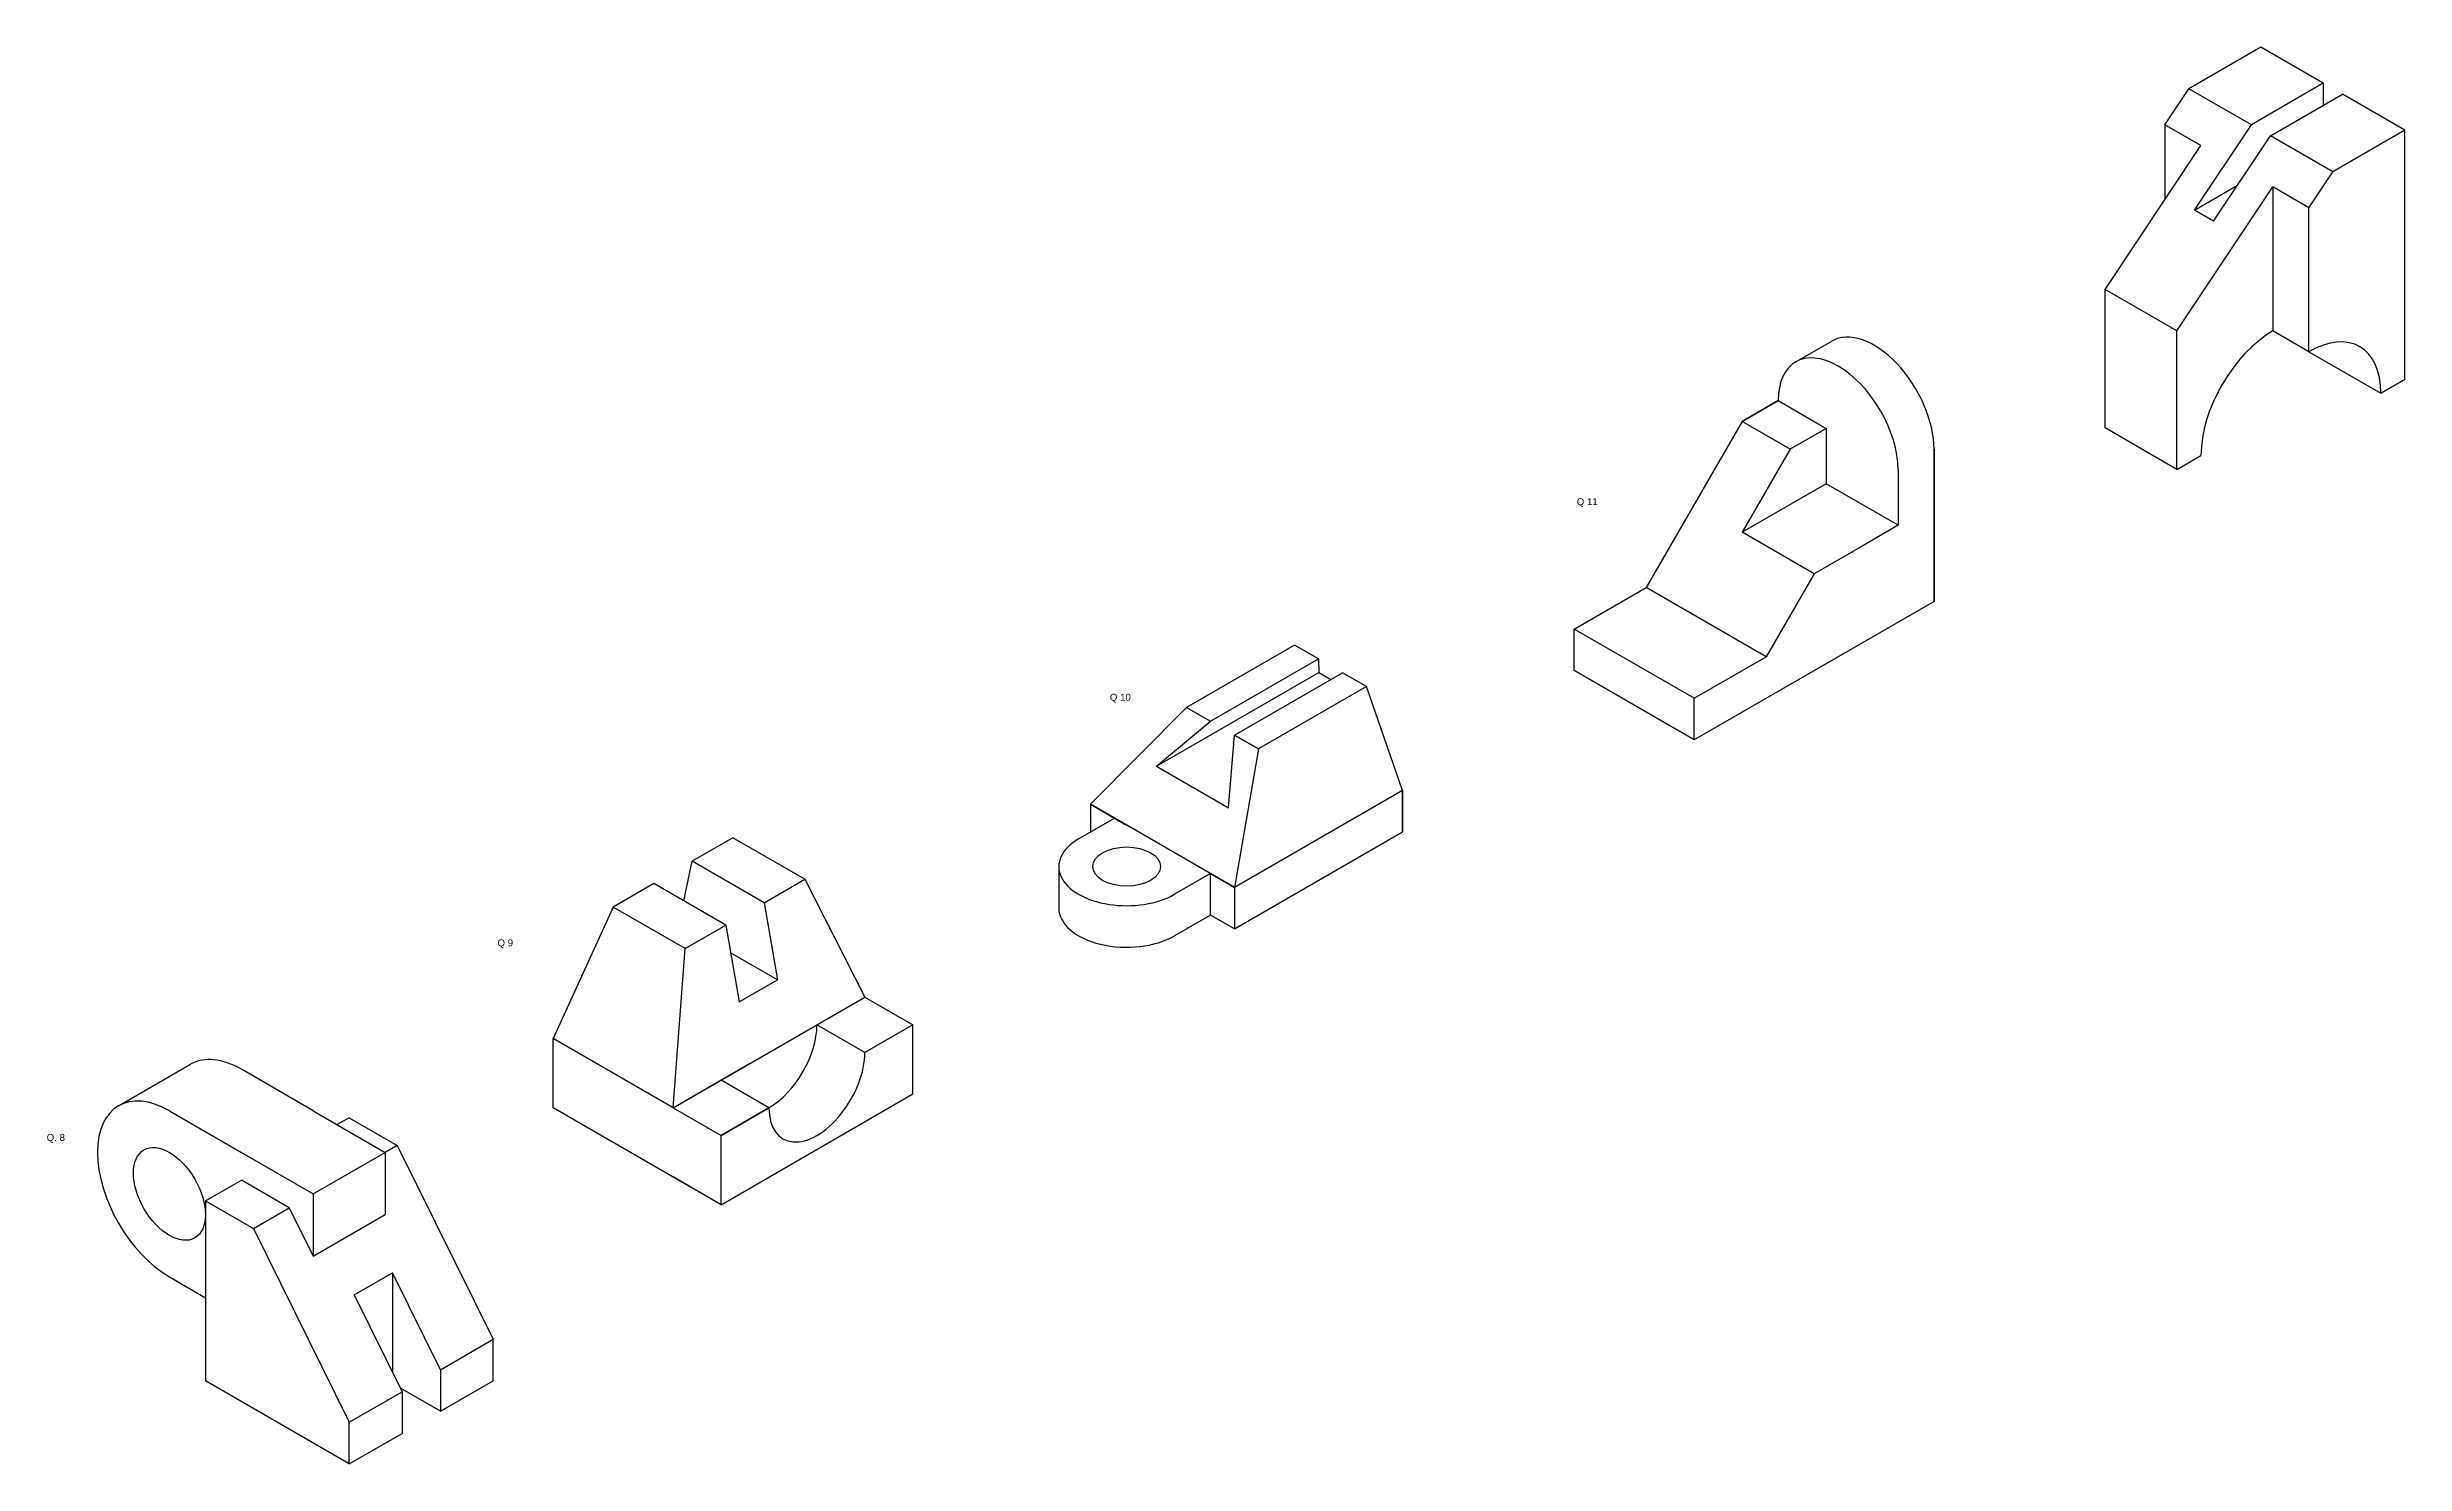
# Model space of a CAD drawing. Header units: millimetres. Extents: x 2896 to 6928, y 1723 to 3545.
# Drawn here: x 3981 to 4832, y 2280 to 2791 of the extents above; entities that cross this region are included whole.
import ezdxf

# ---------------------------------------------------------------- set-up
doc = ezdxf.new("R2010")
doc.units = ezdxf.units.MM
doc.styles.get("Standard").update_dxf_attribs({"font": 'arial.ttf'})

msp = doc.modelspace()

# ---------------------------------------------------------------- linework, layer by layer
for p, q in [((4779.843, 2791.301), (4753.862, 2776.301)), ((4802.36, 2778.301), (4779.843, 2791.301)), ((4745.202, 2763.301), (4753.862, 2776.301)), ((4776.379, 2763.301), (4753.862, 2776.301)), ((4802.36, 2778.301), (4776.379, 2763.301)), ((4802.36, 2778.301), (4802.36, 2770.301)), ((4783.307, 2759.301), (4809.288, 2774.301)), ((4831.804, 2761.301), (4809.288, 2774.301)), ((4831.804, 2761.301), (4809.288, 2774.301)), ((4758.192, 2755.801), (4745.202, 2763.301)), ((4745.202, 2763.301), (4745.202, 2736.301)), ((4755.811, 2732.426), (4776.379, 2763.301)), ((4762.739, 2728.426), (4783.307, 2759.301)), ((4805.824, 2746.301), (4783.307, 2759.301)), ((4831.804, 2761.301), (4805.824, 2746.301)), ((4831.804, 2671.301), (4831.804, 2761.301)), ((4723.551, 2703.801), (4758.192, 2755.801)), ((4755.811, 2732.426), (4771.399, 2741.426)), ((4797.163, 2733.301), (4805.824, 2746.301)), ((4749.532, 2688.801), (4784.173, 2740.801)), ((4797.163, 2733.301), (4784.173, 2740.801)), ((4784.173, 2740.801), (4784.173, 2688.801)), ((4797.163, 2681.301), (4797.163, 2733.301)), ((4762.739, 2728.426), (4755.811, 2732.426)), ((4762.739, 2728.426), (4755.811, 2732.426)), ((4723.551, 2653.801), (4723.551, 2703.801)), ((4749.532, 2688.801), (4723.551, 2703.801)), ((4611.872, 2677.648), (4624.862, 2685.148)), ((4749.532, 2638.801), (4749.532, 2688.801)), ((4797.163, 2681.301), (4784.173, 2688.801)), ((4797.163, 2681.301), (4823.144, 2666.301)), ((4823.144, 2666.301), (4831.804, 2671.301)), ((4831.804, 2671.301), (4823.144, 2666.301)), ((4592.54, 2656.132), (4557.899, 2596.132)), ((4605.531, 2663.632), (4592.54, 2656.132)), ((4592.54, 2656.132), (4605.531, 2663.632)), ((4609.861, 2646.132), (4592.54, 2656.132)), ((4605.531, 2663.632), (4622.851, 2653.632)), ((4622.851, 2653.632), (4609.861, 2646.132)), ((4622.851, 2653.632), (4622.851, 2633.632)), ((4749.532, 2638.801), (4723.551, 2653.801)), ((4609.861, 2646.132), (4592.54, 2616.132)), ((4661.822, 2646.132), (4661.822, 2591.132)), ((4661.822, 2626.132), (4661.822, 2646.132)), ((4749.532, 2638.801), (4758.192, 2643.801)), ((4622.851, 2633.632), (4592.54, 2616.132)), ((4648.832, 2618.632), (4622.851, 2633.632)), ((4648.832, 2638.632), (4648.832, 2618.632)), ((4661.822, 2606.132), (4661.822, 2626.132)), ((4618.521, 2601.132), (4592.54, 2616.132)), ((4648.832, 2618.632), (4635.841, 2611.132)), ((4635.841, 2611.132), (4618.521, 2601.132)), ((4661.822, 2591.132), (4661.822, 2606.132)), ((4618.521, 2601.132), (4601.2, 2571.132)), ((4531.918, 2581.132), (4557.899, 2596.132)), ((4601.2, 2571.132), (4557.899, 2596.132)), ((4661.822, 2591.132), (4575.22, 2541.132)), ((4531.918, 2566.132), (4531.918, 2581.132)), ((4575.22, 2556.132), (4531.918, 2581.132)), ((4430.896, 2575.362), (4391.925, 2552.862)), ((4439.557, 2570.362), (4430.896, 2575.362)), ((4575.22, 2556.132), (4601.2, 2571.132)), ((4381.1, 2531.612), (4439.669, 2565.427)), ((4400.586, 2547.862), (4439.557, 2570.362)), ((4409.246, 2542.862), (4448.217, 2565.362)), ((4439.557, 2570.362), (4439.669, 2565.427)), ((4439.669, 2565.427), (4443.999, 2562.927)), ((4456.877, 2560.362), (4448.217, 2565.362)), ((4575.22, 2541.132), (4531.918, 2566.132)), ((4456.877, 2560.362), (4417.906, 2537.862)), ((4469.868, 2522.862), (4456.877, 2560.362)), ((4575.22, 2541.132), (4575.22, 2556.132)), ((4391.925, 2552.862), (4357.284, 2517.862)), ((4381.1, 2531.612), (4400.586, 2547.862)), ((4391.925, 2552.862), (4400.586, 2547.862)), ((4407.081, 2516.612), (4409.246, 2542.862)), ((4417.906, 2537.862), (4409.246, 2542.862)), ((4409.246, 2542.862), (4417.906, 2537.862)), ((4417.906, 2537.862), (4409.246, 2487.862)), ((4381.1, 2531.612), (4407.081, 2516.612)), ((4469.868, 2522.862), (4409.246, 2487.862)), ((4469.868, 2522.862), (4409.246, 2487.862)), ((4469.868, 2522.862), (4469.868, 2507.862)), ((4469.868, 2507.862), (4469.868, 2522.862)), ((4352.954, 2505.362), (4365.945, 2512.862)), ((4409.246, 2487.862), (4357.284, 2517.862)), ((4357.284, 2517.862), (4357.284, 2507.862)), ((4357.284, 2517.862), (4370.275, 2510.362)), ((4357.284, 2517.862), (4370.275, 2510.362)), ((4228.158, 2505.758), (4213.435, 2497.258)), ((4254.139, 2490.758), (4228.158, 2505.758)), ((4409.246, 2472.862), (4469.868, 2507.862)), ((4210.356, 2483.036), (4213.435, 2497.258)), ((4239.416, 2482.258), (4213.435, 2497.258)), ((4345.78, 2495.362), (4345.78, 2480.362)), ((4199.579, 2489.258), (4184.856, 2480.758)), ((4225.56, 2474.258), (4199.579, 2489.258)), ((4239.416, 2482.258), (4254.139, 2490.758)), ((4239.416, 2482.258), (4254.139, 2490.758)), ((4254.139, 2490.758), (4275.789, 2448.258)), ((4400.586, 2492.862), (4387.595, 2485.362)), ((4409.246, 2487.862), (4400.586, 2492.862)), ((4400.586, 2477.862), (4400.586, 2492.862)), ((4400.586, 2492.862), (4409.246, 2487.862)), ((4409.246, 2487.862), (4409.246, 2472.862)), ((4184.856, 2480.758), (4163.206, 2433.258)), ((4210.837, 2465.758), (4184.856, 2480.758)), ((4239.416, 2482.258), (4244.228, 2454.476)), ((4400.586, 2477.862), (4387.595, 2470.362)), ((4409.246, 2472.862), (4400.586, 2477.862)), ((4210.837, 2465.758), (4225.56, 2474.258)), ((4210.837, 2465.758), (4225.56, 2474.258)), ((4210.837, 2465.758), (4225.56, 2474.258)), ((4225.56, 2474.258), (4230.371, 2446.48)), ((4206.507, 2408.258), (4210.837, 2465.758)), ((4244.231, 2454.478), (4227.292, 2464.258)), ((4230.375, 2446.478), (4244.231, 2454.478)), ((4206.507, 2408.258), (4275.789, 2448.258)), ((4230.375, 2446.478), (4230.371, 2446.48)), ((4275.789, 2448.258), (4293.11, 2438.258)), ((4275.789, 2428.258), (4258.469, 2438.258)), ((4293.11, 2438.258), (4275.789, 2428.258)), ((4293.11, 2413.258), (4293.11, 2438.258)), ((4163.206, 2408.258), (4163.206, 2433.258)), ((4206.507, 2408.258), (4163.206, 2433.258)), ((4006.289, 2408.972), (4032.27, 2423.972)), ((4076.622, 2407.152), (4050.641, 2422.152)), ((4219.498, 2415.758), (4234.101, 2424.19)), ((4241.148, 2408.258), (4223.828, 2418.258)), ((4206.507, 2408.258), (4219.498, 2415.758)), ((4223.828, 2373.258), (4293.11, 2413.258)), ((4024.661, 2407.152), (4050.641, 2392.152)), ((4076.622, 2407.152), (4102.603, 2392.152)), ((4089.612, 2404.652), (4085.282, 2402.152)), ((4089.612, 2404.652), (4106.933, 2394.652)), ((4223.828, 2373.258), (4163.206, 2408.258)), ((4206.507, 2408.258), (4223.828, 2398.258)), ((4223.828, 2398.258), (4241.148, 2408.258)), ((4241.148, 2408.258), (4223.828, 2398.258)), ((4050.641, 2392.152), (4076.622, 2377.152)), ((4076.622, 2377.152), (4102.603, 2392.152)), ((4076.622, 2377.152), (4102.603, 2392.152)), ((4106.933, 2394.652), (4102.603, 2392.152)), ((4102.603, 2392.152), (4102.603, 2369.652)), ((4106.933, 2394.652), (4141.574, 2324.652)), ((4223.828, 2373.258), (4223.828, 2398.258)), ((4223.828, 2375.355), (4223.828, 2395.355)), ((4037.651, 2374.652), (4050.641, 2382.152)), ((4067.962, 2372.152), (4050.641, 2382.152)), ((4076.622, 2377.152), (4076.622, 2354.652)), ((4223.828, 2373.258), (4206.507, 2383.258)), ((4037.651, 2374.652), (4037.651, 2309.652)), ((4037.651, 2374.652), (4054.971, 2364.652)), ((4054.971, 2364.652), (4067.962, 2372.152)), ((4067.962, 2372.152), (4076.622, 2354.652)), ((4076.622, 2354.652), (4102.603, 2369.652)), ((4054.971, 2364.652), (4089.612, 2294.652)), ((4024.661, 2347.152), (4037.651, 2339.652)), ((4091.344, 2340.652), (4105.201, 2348.652)), ((4091.344, 2340.652), (4105.201, 2348.652)), ((4122.521, 2313.652), (4105.201, 2348.652)), ((4105.201, 2348.652), (4105.201, 2312.652)), ((4091.344, 2340.652), (4108.665, 2305.652)), ((4122.521, 2313.652), (4141.574, 2324.652)), ((4141.574, 2309.652), (4141.574, 2324.652)), ((4089.612, 2279.652), (4037.651, 2309.652)), ((4122.521, 2298.652), (4108.088, 2306.986)), ((4122.521, 2313.652), (4122.521, 2298.652)), ((4122.521, 2298.652), (4141.574, 2309.652)), ((4089.612, 2294.652), (4108.665, 2305.652)), ((4108.665, 2305.652), (4108.665, 2290.652)), ((4089.612, 2279.652), (4089.612, 2294.652)), ((4089.612, 2279.652), (4089.612, 2294.652)), ((4089.612, 2279.652), (4108.665, 2290.652)), ((4089.612, 2279.652), (4108.665, 2290.652))]:
    msp.add_line(p, q)
for centre, major_axis, start_param, end_param in [((4627.181, 2651.132), (15.309, -26.517), 7.0685835, 10.2101761), ((4640.172, 2658.632), (15.309, -26.517), 7.0685835, 9.424778), ((4784.173, 2658.801), (-18.371, -31.82), 3.9269908, 5.4977871), ((4797.163, 2651.301), (-18.371, -31.82), 2.3561945, 3.9269908), ((4370.275, 2495.362), (-24.495, 0), 5.4977871, 8.6393798), ((4370.275, 2480.362), (-24.495, 0), 6.2831853, 8.6393798), ((4241.148, 2428.258), (-12.247, -21.213), 7.0685835, 8.6393798), ((4050.641, 2392.152), (18.371, -31.82), 2.3561945, 3.1415927), ((4258.469, 2418.258), (-12.247, -21.213), 5.4977871, 8.6393798), ((4024.661, 2377.152), (18.371, -31.82), 2.3561945, 5.4977871)]:
    msp.add_ellipse(centre, major_axis=major_axis, ratio=0.5773503, start_param=start_param, end_param=end_param)
for centre, major_axis in [((4370.275, 2495.362), (-12.247, 0)), ((4024.661, 2377.152), (9.186, -15.91))]:
    msp.add_ellipse(centre, major_axis=major_axis, ratio=0.5773503)

# ---------------------------------------------------------------- texts
at = {"char_height": 2.5, "attachment_point": 1}
for s, width, insert in [('Q 11', 40.13986, (4532.802, 2628.385)), ('Q 10', 28.84264, (4364.229, 2557.76)), ('Q 9', 85.90618, (4143.124, 2469.056)), ('Q. 8', 26.88858, (3980.357, 2398.762))]:
    msp.add_mtext_dynamic_manual_height_columns(s, width=width, gutter_width=12.5, heights=[0], dxfattribs=dict(at, insert=insert))

doc.saveas('drawing.dxf')
